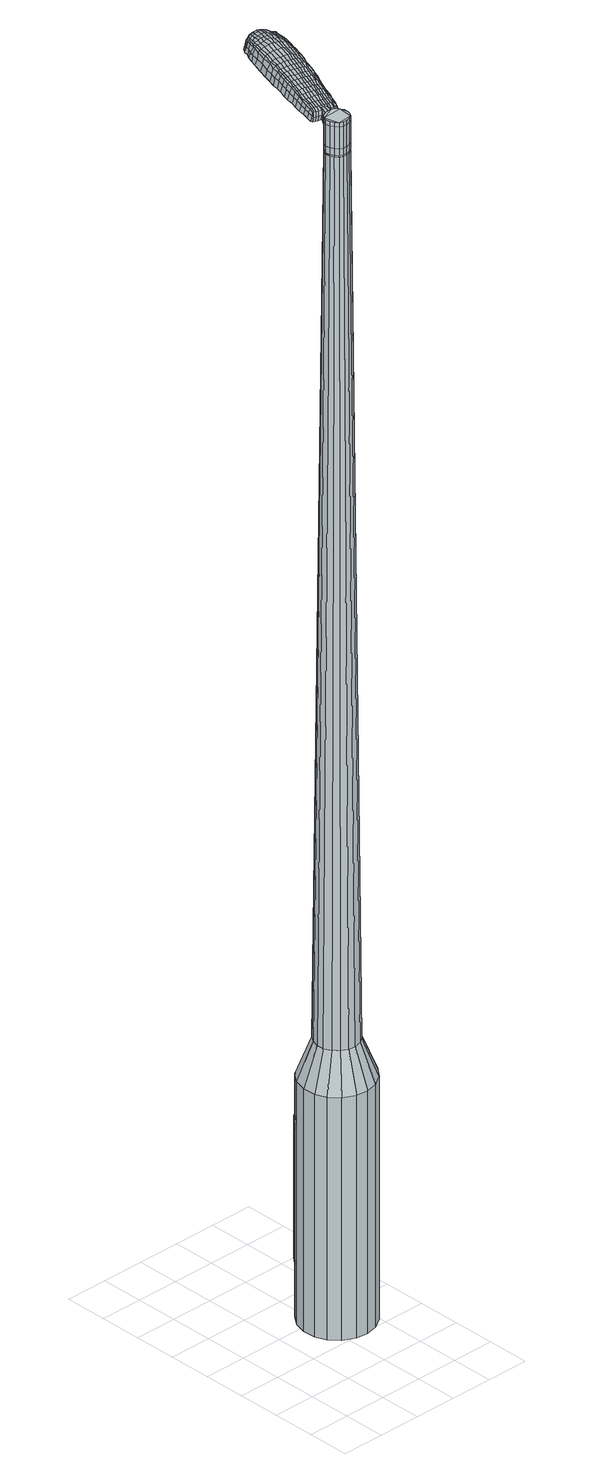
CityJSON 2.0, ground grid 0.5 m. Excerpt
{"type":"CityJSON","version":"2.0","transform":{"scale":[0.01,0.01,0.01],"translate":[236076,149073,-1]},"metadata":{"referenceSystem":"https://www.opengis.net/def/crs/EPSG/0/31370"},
"CityObjects":{
"object1":{"type":"GenericCityObject","attributes":{"cluster":43,"mean_distance_to_centroid":0.224,"new_centroid_x":236077.22,"new_centroid_y":149074.37,"mean_distance_to_camera":8.61,"H1":5.46,"H2":5.32,"Z_final":115.94,"cluster2":-1,"proj_x":236082.89,"proj_y":149076.07,"id_line":90866,"bearing_l":163.28,"distance":5.92,"orientation":"right","G_obj":73.28},"geometry":[{"type":"MultiSurface","lod":"2","boundaries":[[[0,1,2,3]],[[1,4,5,2]],[[4,6,7,5]],[[6,8,9,7]],[[8,10,11,9]],[[10,12,13,11]],[[12,14,15,13]],[[14,16,17,15]],[[16,18,19,17]],[[18,20,21,19]],[[20,22,23,21]],[[22,24,25,23]],[[24,26,27,25]],[[26,28,29,27]],[[28,30,31,29]],[[30,32,33,31]],[[32,34,35,33]],[[34,0,3,35]],[[36,37,38,39]],[[38,40,41,42]],[[41,43,42]],[[42,44,45,46]],[[45,47,46]],[[46,48,49,50]],[[49,51,50]],[[42,46,50,38]],[[50,52,39,38]],[[53,36,39]],[[2,5,7,35]],[[7,9,11,15]],[[11,13,15]],[[15,17,19,23]],[[19,21,23]],[[23,25,27,31]],[[27,29,31]],[[15,23,31,7]],[[31,33,35,7]],[[3,2,35]],[[1,0,54,55]],[[0,34,56,54]],[[34,32,57,56]],[[32,30,58,57]],[[30,28,59,58]],[[28,26,60,59]],[[26,24,61,60]],[[24,22,62,61]],[[22,20,63,62]],[[20,18,64,63]],[[18,16,65,64]],[[16,14,66,65]],[[14,12,67,66]],[[12,10,68,67]],[[10,8,69,68]],[[8,6,70,69]],[[6,4,71,70]],[[4,1,55,71]],[[55,54,72,73]],[[54,56,74,72]],[[56,57,75,74]],[[57,58,76,75]],[[58,59,77,76]],[[59,60,78,77]],[[60,61,79,78]],[[61,62,80,79]],[[62,63,81,80]],[[63,64,82,81]],[[64,65,83,82]],[[65,66,84,83]],[[66,67,85,84]],[[67,68,86,85]],[[68,69,87,86]],[[69,70,88,87]],[[70,71,89,88]],[[71,55,73,89]],[[90,91,92,93]],[[74,94,91,90]],[[95,96,94,74]],[[97,98,96,95]],[[77,99,98,97]],[[100,101,99,77]],[[79,102,101,100]],[[80,103,102,79]],[[104,105,103,80]],[[106,107,105,104]],[[108,109,107,106]],[[84,110,109,108]],[[111,112,110,84]],[[113,114,112,111]],[[87,115,114,113]],[[116,117,115,87]],[[89,118,117,116]],[[93,92,118,89]],[[119,120,121,122]],[[123,119,122,124]],[[125,123,124,126]],[[127,125,126,128]],[[129,127,128,130]],[[131,129,130,132]],[[133,131,132,134]],[[135,133,134,136]],[[137,135,136,138]],[[139,137,138,140]],[[141,139,140,142]],[[143,141,142,144]],[[145,143,144,146]],[[147,145,146,148]],[[149,147,148,150]],[[151,149,150,152]],[[73,72,90,93]],[[72,74,90]],[[75,95,74]],[[75,76,97,95]],[[76,77,97]],[[78,100,77]],[[78,79,100]],[[81,104,80]],[[81,82,106,104]],[[82,83,108,106]],[[83,84,108]],[[85,111,84]],[[85,86,113,111]],[[86,87,113]],[[88,116,87]],[[88,89,116]],[[73,93,89]],[[153,154,92,91]],[[154,118,92]],[[155,117,118]],[[155,115,117]],[[156,114,115]],[[156,157,112,114]],[[157,110,112]],[[158,109,110]],[[158,159,107,109]],[[159,160,105,107]],[[160,103,105]],[[161,101,102]],[[161,99,101]],[[162,98,99]],[[162,163,96,98]],[[163,94,96]],[[153,91,94]],[[39,52,151,164]],[[154,153,165,152]],[[53,39,164,120]],[[153,94,121,165]],[[36,53,120,119]],[[94,163,122,121]],[[37,36,119,123]],[[163,162,124,122]],[[38,37,123,125]],[[162,99,126,124]],[[40,38,125,127]],[[99,161,128,126]],[[41,40,127,129]],[[161,102,130,128]],[[43,41,129,131]],[[102,103,132,130]],[[42,43,131,133]],[[103,160,134,132]],[[44,42,133,135]],[[160,159,136,134]],[[45,44,135,137]],[[159,158,138,136]],[[47,45,137,139]],[[158,110,140,138]],[[46,47,139,141]],[[110,157,142,140]],[[48,46,141,143]],[[157,156,144,142]],[[49,48,143,145]],[[156,115,146,144]],[[51,49,145,147]],[[115,155,148,146]],[[50,51,147,149]],[[155,118,150,148]],[[52,50,149,151]],[[118,154,152,150]],[[151,152,166,167]],[[152,165,168,166]],[[165,121,169,168]],[[121,120,170,169]],[[120,164,171,170]],[[164,151,167,171]],[[172,173,174,175]],[[176,172,175,177]],[[172,176,178,179]],[[173,172,179,180]],[[181,182,183,184]],[[185,181,184,186]],[[181,185,187,188]],[[182,181,188,189]],[[190,191,192,193]],[[194,190,193,195]],[[190,194,196,197]],[[191,190,197,198]],[[199,200,201,202]],[[203,199,202,204]],[[199,203,205,206]],[[200,199,206,207]],[[208,209,210,211]],[[212,208,211,213]],[[208,212,214,215]],[[209,208,215,216]],[[217,218,219,220]],[[221,217,220,222]],[[217,221,223,224]],[[218,217,224,225]],[[226,227,228,229]],[[218,226,229,219]],[[226,218,225,230]],[[227,226,230,231]],[[232,233,234,235]],[[227,232,235,228]],[[232,227,231,236]],[[233,232,236,237]],[[238,176,177,239]],[[233,238,239,234]],[[238,233,237,240]],[[176,238,240,178]],[[241,242,243,244]],[[245,241,244,246]],[[241,245,247,248]],[[242,241,248,249]],[[250,251,252,253]],[[242,250,253,243]],[[250,242,249,254]],[[251,250,254,255]],[[256,257,258,259]],[[251,256,259,252]],[[256,251,255,260]],[[257,256,260,261]],[[262,263,264,265]],[[257,262,265,258]],[[262,257,261,266]],[[263,262,266,267]],[[268,173,180,269]],[[263,268,269,264]],[[268,263,267,270]],[[173,268,270,174]],[[271,272,273,274]],[[275,271,274,276]],[[271,275,277,278]],[[272,271,278,279]],[[280,281,282,283]],[[272,280,283,273]],[[280,272,279,284]],[[281,280,284,285]],[[286,287,288,289]],[[281,286,289,282]],[[286,281,285,290]],[[287,286,290,291]],[[292,185,186,293]],[[287,292,293,288]],[[292,287,291,294]],[[185,292,294,187]],[[295,296,297,298]],[[299,295,298,300]],[[295,299,301,302]],[[296,295,302,303]],[[304,305,306,307]],[[296,304,307,297]],[[304,296,303,308]],[[305,304,308,309]],[[310,311,312,313]],[[305,310,313,306]],[[310,305,309,314]],[[311,310,314,315]],[[316,317,318,319]],[[311,316,319,312]],[[316,311,315,320]],[[317,316,320,321]],[[322,182,189,323]],[[317,322,323,318]],[[322,317,321,324]],[[182,322,324,183]],[[325,211,210,326]],[[327,325,326,328]],[[325,327,329,330]],[[211,325,330,213]],[[331,327,328,332]],[[333,331,332,334]],[[331,333,335,336]],[[327,331,336,329]],[[337,333,334,338]],[[339,337,338,340]],[[337,339,341,342]],[[333,337,342,335]],[[343,339,340,344]],[[345,343,344,346]],[[343,345,347,348]],[[339,343,348,341]],[[349,345,346,350]],[[200,349,350,201]],[[349,200,207,351]],[[345,349,351,347]],[[352,353,198,197]],[[354,352,197,196]],[[352,354,355,356]],[[353,352,356,357]],[[358,359,357,356]],[[360,358,356,355]],[[358,360,361,362]],[[359,358,362,363]],[[364,365,363,362]],[[366,364,362,361]],[[364,366,367,368]],[[365,364,368,369]],[[370,371,369,368]],[[372,370,368,367]],[[370,372,205,203]],[[371,370,203,204]],[[373,374,375,376]],[[275,373,376,277]],[[373,275,276,377]],[[374,373,377,378]],[[379,194,195,380]],[[374,379,380,375]],[[379,374,378,381]],[[194,379,381,196]],[[382,383,384,385]],[[221,382,385,223]],[[382,221,222,386]],[[383,382,386,387]],[[388,389,390,391]],[[383,388,391,384]],[[388,383,387,392]],[[389,388,392,393]],[[394,191,198,395]],[[389,394,395,390]],[[394,389,393,396]],[[191,394,396,192]],[[397,398,399,400]],[[179,397,400,180]],[[397,179,178,401]],[[398,397,401,402]],[[403,404,405,406]],[[398,403,406,399]],[[403,398,402,407]],[[404,403,407,408]],[[409,202,201,410]],[[404,409,410,405]],[[409,404,408,411]],[[202,409,411,204]],[[412,413,414,415]],[[184,412,415,186]],[[412,184,183,416]],[[413,412,416,417]],[[418,206,205,419]],[[413,418,419,414]],[[418,413,417,420]],[[206,418,420,207]],[[421,422,423,424]],[[299,421,424,301]],[[421,299,300,425]],[[422,421,425,426]],[[427,212,213,428]],[[422,427,428,423]],[[427,422,426,429]],[[212,427,429,214]],[[430,431,432,433]],[[245,430,433,247]],[[430,245,246,434]],[[431,430,434,435]],[[436,437,438,439]],[[431,436,439,432]],[[436,431,435,440]],[[437,436,440,441]],[[442,209,216,443]],[[437,442,443,438]],[[442,437,441,444]],[[209,442,444,210]],[[445,446,435,434]],[[244,445,434,246]],[[445,244,243,447]],[[446,445,447,448]],[[449,450,441,440]],[[446,449,440,435]],[[449,446,448,451]],[[450,449,451,452]],[[453,326,210,444]],[[450,453,444,441]],[[453,450,452,454]],[[326,453,454,328]],[[455,456,457,458]],[[302,455,458,303]],[[455,302,301,424]],[[456,455,424,423]],[[459,330,329,460]],[[456,459,460,457]],[[459,456,423,428]],[[330,459,428,213]],[[461,462,448,447]],[[253,461,447,243]],[[461,253,252,463]],[[462,461,463,464]],[[465,466,452,451]],[[462,465,451,448]],[[465,462,464,467]],[[466,465,467,468]],[[469,332,328,454]],[[466,469,454,452]],[[469,466,468,470]],[[332,469,470,334]],[[471,472,473,474]],[[308,471,474,309]],[[471,308,303,458]],[[472,471,458,457]],[[475,336,335,476]],[[472,475,476,473]],[[475,472,457,460]],[[336,475,460,329]],[[477,478,464,463]],[[259,477,463,252]],[[477,259,258,479]],[[478,477,479,480]],[[481,482,468,467]],[[478,481,467,464]],[[481,478,480,483]],[[482,481,483,484]],[[485,338,334,470]],[[482,485,470,468]],[[485,482,484,486]],[[338,485,486,340]],[[487,488,489,490]],[[314,487,490,315]],[[487,314,309,474]],[[488,487,474,473]],[[491,342,341,492]],[[488,491,492,489]],[[491,488,473,476]],[[342,491,476,335]],[[493,494,480,479]],[[265,493,479,258]],[[493,265,264,495]],[[494,493,495,496]],[[497,498,484,483]],[[494,497,483,480]],[[497,494,496,499]],[[498,497,499,500]],[[501,344,340,486]],[[498,501,486,484]],[[501,498,500,502]],[[344,501,502,346]],[[503,504,505,506]],[[320,503,506,321]],[[503,320,315,490]],[[504,503,490,489]],[[507,348,347,508]],[[504,507,508,505]],[[507,504,489,492]],[[348,507,492,341]],[[509,510,496,495]],[[269,509,495,264]],[[509,269,180,400]],[[510,509,400,399]],[[511,512,500,499]],[[510,511,499,496]],[[511,510,399,406]],[[512,511,406,405]],[[513,350,346,502]],[[512,513,502,500]],[[513,512,405,410]],[[350,513,410,201]],[[514,515,417,416]],[[324,514,416,183]],[[514,324,321,506]],[[515,514,506,505]],[[516,351,207,420]],[[515,516,420,417]],[[516,515,505,508]],[[351,516,508,347]],[[517,518,378,377]],[[274,517,377,276]],[[517,274,273,519]],[[518,517,519,520]],[[521,354,196,381]],[[518,521,381,378]],[[521,518,520,522]],[[354,521,522,355]],[[523,524,525,526]],[[224,523,526,225]],[[523,224,223,385]],[[524,523,385,384]],[[527,528,529,530]],[[524,527,530,525]],[[527,524,384,391]],[[528,527,391,390]],[[531,353,357,532]],[[528,531,532,529]],[[531,528,390,395]],[[353,531,395,198]],[[533,534,520,519]],[[283,533,519,273]],[[533,283,282,535]],[[534,533,535,536]],[[537,360,355,522]],[[534,537,522,520]],[[537,534,536,538]],[[360,537,538,361]],[[539,540,541,542]],[[230,539,542,231]],[[539,230,225,526]],[[540,539,526,525]],[[543,544,545,546]],[[540,543,546,541]],[[543,540,525,530]],[[544,543,530,529]],[[547,359,363,548]],[[544,547,548,545]],[[547,544,529,532]],[[359,547,532,357]],[[549,550,536,535]],[[289,549,535,282]],[[549,289,288,551]],[[550,549,551,552]],[[553,366,361,538]],[[550,553,538,536]],[[553,550,552,554]],[[366,553,554,367]],[[555,556,557,558]],[[236,555,558,237]],[[555,236,231,542]],[[556,555,542,541]],[[559,560,561,562]],[[556,559,562,557]],[[559,556,541,546]],[[560,559,546,545]],[[563,365,369,564]],[[560,563,564,561]],[[563,560,545,548]],[[365,563,548,363]],[[565,566,552,551]],[[293,565,551,288]],[[565,293,186,415]],[[566,565,415,414]],[[567,372,367,554]],[[566,567,554,552]],[[567,566,414,419]],[[372,567,419,205]],[[568,569,402,401]],[[240,568,401,178]],[[568,240,237,558]],[[569,568,558,557]],[[570,571,408,407]],[[569,570,407,402]],[[570,569,557,562]],[[571,570,562,561]],[[572,371,204,411]],[[571,572,411,408]],[[572,571,561,564]],[[371,572,564,369]],[[573,574,575,576]],[[576,575,577,578]],[[579,577,575,580]],[[580,575,574,581]],[[582,583,584,585]],[[585,584,586,587]],[[588,586,584,589]],[[589,584,583,590]],[[591,592,593,594]],[[594,593,595,596]],[[597,595,593,598]],[[598,593,592,599]],[[600,601,602,603]],[[603,602,604,605]],[[606,604,602,607]],[[607,602,601,608]],[[609,610,611,612]],[[612,611,613,614]],[[615,613,611,616]],[[616,611,610,617]],[[618,619,620,621]],[[621,620,622,623]],[[624,622,620,625]],[[625,620,619,626]],[[627,628,629,630]],[[630,629,619,618]],[[626,619,629,631]],[[631,629,628,632]],[[633,634,635,636]],[[636,635,628,627]],[[632,628,635,637]],[[637,635,634,638]],[[578,577,639,640]],[[640,639,634,633]],[[638,634,639,641]],[[641,639,577,579]],[[642,643,644,645]],[[645,644,646,647]],[[648,646,644,649]],[[649,644,643,650]],[[651,652,653,654]],[[654,653,643,642]],[[650,643,653,655]],[[655,653,652,656]],[[657,658,659,660]],[[660,659,652,651]],[[656,652,659,661]],[[661,659,658,662]],[[663,664,665,666]],[[666,665,658,657]],[[662,658,665,667]],[[667,665,664,668]],[[581,574,669,670]],[[670,669,664,663]],[[668,664,669,671]],[[671,669,574,573]],[[672,673,674,675]],[[675,674,676,677]],[[678,676,674,679]],[[679,674,673,680]],[[681,682,683,684]],[[684,683,673,672]],[[680,673,683,685]],[[685,683,682,686]],[[687,688,689,690]],[[690,689,682,681]],[[686,682,689,691]],[[691,689,688,692]],[[587,586,693,694]],[[694,693,688,687]],[[692,688,693,695]],[[695,693,586,588]],[[696,697,698,699]],[[699,698,700,701]],[[702,700,698,703]],[[703,698,697,704]],[[705,706,707,708]],[[708,707,697,696]],[[704,697,707,709]],[[709,707,706,710]],[[711,712,713,714]],[[714,713,706,705]],[[710,706,713,715]],[[715,713,712,716]],[[717,718,719,720]],[[720,719,712,711]],[[716,712,719,721]],[[721,719,718,722]],[[590,583,723,724]],[[724,723,718,717]],[[722,718,723,725]],[[725,723,583,582]],[[609,612,726,727]],[[727,726,728,729]],[[730,728,726,731]],[[731,726,612,614]],[[729,728,732,733]],[[733,732,734,735]],[[736,734,732,737]],[[737,732,728,730]],[[735,734,738,739]],[[739,738,740,741]],[[742,740,738,743]],[[743,738,734,736]],[[741,740,744,745]],[[745,744,746,747]],[[748,746,744,749]],[[749,744,740,742]],[[747,746,750,751]],[[751,750,601,600]],[[608,601,750,752]],[[752,750,746,748]],[[599,753,754,598]],[[598,754,755,597]],[[756,755,754,757]],[[757,754,753,758]],[[758,759,760,757]],[[757,760,761,756]],[[762,761,760,763]],[[763,760,759,764]],[[764,765,766,763]],[[763,766,767,762]],[[768,767,766,769]],[[769,766,765,770]],[[770,771,772,769]],[[769,772,773,768]],[[606,773,772,604]],[[604,772,771,605]],[[774,775,776,777]],[[777,776,676,678]],[[677,676,776,778]],[[778,776,775,779]],[[596,595,780,781]],[[781,780,775,774]],[[779,775,780,782]],[[782,780,595,597]],[[783,784,785,786]],[[786,785,622,624]],[[623,622,785,787]],[[787,785,784,788]],[[789,790,791,792]],[[792,791,784,783]],[[788,784,791,793]],[[793,791,790,794]],[[599,592,795,796]],[[796,795,790,789]],[[794,790,795,797]],[[797,795,592,591]],[[798,799,800,801]],[[801,800,580,581]],[[579,580,800,802]],[[802,800,799,803]],[[804,805,806,807]],[[807,806,799,798]],[[803,799,806,808]],[[808,806,805,809]],[[600,603,810,811]],[[811,810,805,804]],[[809,805,810,812]],[[812,810,603,605]],[[813,814,815,816]],[[816,815,585,587]],[[582,585,815,817]],[[817,815,814,818]],[[606,607,819,820]],[[820,819,814,813]],[[818,814,819,821]],[[821,819,607,608]],[[822,823,700,824]],[[824,700,702]],[[701,700,823,825]],[[614,613,826,827]],[[827,826,823,822]],[[825,823,826,828]],[[828,826,613,615]],[[829,830,831,648]],[[831,646,648]],[[647,646,831,832]],[[832,831,830,833]],[[834,835,836,837]],[[837,836,830,829]],[[833,830,836,838]],[[838,836,835,839]],[[617,610,840,841]],[[841,840,835,834]],[[839,835,840,842]],[[842,840,610,609]],[[833,843,844,832]],[[832,844,645,647]],[[642,645,844,845]],[[845,844,843,846]],[[839,847,848,838]],[[838,848,843,833]],[[846,843,848,849]],[[849,848,847,850]],[[609,727,851,842]],[[842,851,847,839]],[[850,847,851,852]],[[852,851,727,729]],[[853,854,855,856]],[[856,855,703,704]],[[702,703,855,824]],[[824,855,854,822]],[[730,731,857,858]],[[858,857,854,853]],[[822,854,857,827]],[[827,857,731,614]],[[846,859,860,845]],[[845,860,654,642]],[[651,654,860,861]],[[861,860,859,862]],[[850,863,864,849]],[[849,864,859,846]],[[862,859,864,865]],[[865,864,863,866]],[[729,733,867,852]],[[852,867,863,850]],[[866,863,867,868]],[[868,867,733,735]],[[869,870,871,872]],[[872,871,709,710]],[[704,709,871,856]],[[856,871,870,853]],[[736,737,873,874]],[[874,873,870,869]],[[853,870,873,858]],[[858,873,737,730]],[[862,875,876,861]],[[861,876,660,651]],[[657,660,876,877]],[[877,876,875,878]],[[866,879,880,865]],[[865,880,875,862]],[[878,875,880,881]],[[881,880,879,882]],[[735,739,883,868]],[[868,883,879,866]],[[882,879,883,884]],[[884,883,739,741]],[[885,886,887,888]],[[888,887,715,716]],[[710,715,887,872]],[[872,887,886,869]],[[742,743,889,890]],[[890,889,886,885]],[[869,886,889,874]],[[874,889,743,736]],[[878,891,892,877]],[[877,892,666,657]],[[663,666,892,893]],[[893,892,891,894]],[[882,895,896,881]],[[881,896,891,878]],[[894,891,896,897]],[[897,896,895,898]],[[741,745,899,884]],[[884,899,895,882]],[[898,895,899,900]],[[900,899,745,747]],[[901,902,903,904]],[[904,903,721,722]],[[716,721,903,888]],[[888,903,902,885]],[[748,749,905,906]],[[906,905,902,901]],[[885,902,905,890]],[[890,905,749,742]],[[894,907,908,893]],[[893,908,670,663]],[[581,670,908,801]],[[801,908,907,798]],[[898,909,910,897]],[[897,910,907,894]],[[798,907,910,807]],[[807,910,909,804]],[[747,751,911,900]],[[900,911,909,898]],[[804,909,911,811]],[[811,911,751,600]],[[818,912,913,817]],[[817,913,725,582]],[[722,725,913,904]],[[904,913,912,901]],[[608,752,914,821]],[[821,914,912,818]],[[901,912,914,906]],[[906,914,752,748]],[[779,915,916,778]],[[778,916,675,677]],[[672,675,916,917]],[[917,916,915,918]],[[597,755,919,782]],[[782,919,915,779]],[[918,915,919,920]],[[920,919,755,756]],[[921,922,923,924]],[[924,923,625,626]],[[624,625,923,786]],[[786,923,922,783]],[[925,926,927,928]],[[928,927,922,921]],[[783,922,927,792]],[[792,927,926,789]],[[758,753,929,930]],[[930,929,926,925]],[[789,926,929,796]],[[796,929,753,599]],[[918,931,932,917]],[[917,932,684,672]],[[681,684,932,933]],[[933,932,931,934]],[[756,761,935,920]],[[920,935,931,918]],[[934,931,935,936]],[[936,935,761,762]],[[937,938,939,940]],[[940,939,631,632]],[[626,631,939,924]],[[924,939,938,921]],[[941,942,943,944]],[[944,943,938,937]],[[921,938,943,928]],[[928,943,942,925]],[[764,759,945,946]],[[946,945,942,941]],[[925,942,945,930]],[[930,945,759,758]],[[934,947,948,933]],[[933,948,690,681]],[[687,690,948,949]],[[949,948,947,950]],[[762,767,951,936]],[[936,951,947,934]],[[950,947,951,952]],[[952,951,767,768]],[[953,954,955,956]],[[956,955,637,638]],[[632,637,955,940]],[[940,955,954,937]],[[957,958,959,960]],[[960,959,954,953]],[[937,954,959,944]],[[944,959,958,941]],[[770,765,961,962]],[[962,961,958,957]],[[941,958,961,946]],[[946,961,765,764]],[[950,963,964,949]],[[949,964,694,687]],[[587,694,964,816]],[[816,964,963,813]],[[768,773,965,952]],[[952,965,963,950]],[[813,963,965,820]],[[820,965,773,606]],[[803,966,967,802]],[[802,967,641,579]],[[638,641,967,956]],[[956,967,966,953]],[[809,968,969,808]],[[808,969,966,803]],[[953,966,969,960]],[[960,969,968,957]],[[605,771,970,812]],[[812,970,968,809]],[[957,968,970,962]],[[962,970,771,770]],[[573,576,175,174]],[[576,578,177,175]],[[588,589,188,187]],[[589,590,189,188]],[[591,594,193,192]],[[594,596,195,193]],[[615,616,215,214]],[[616,617,216,215]],[[618,621,220,219]],[[621,623,222,220]],[[627,630,229,228]],[[630,618,219,229]],[[633,636,235,234]],[[636,627,228,235]],[[578,640,239,177]],[[640,633,234,239]],[[648,649,248,247]],[[649,650,249,248]],[[650,655,254,249]],[[655,656,255,254]],[[656,661,260,255]],[[661,662,261,260]],[[662,667,266,261]],[[667,668,267,266]],[[668,671,270,267]],[[671,573,174,270]],[[678,679,278,277]],[[679,680,279,278]],[[680,685,284,279]],[[685,686,285,284]],[[686,691,290,285]],[[691,692,291,290]],[[692,695,294,291]],[[695,588,187,294]],[[696,699,298,297]],[[699,701,300,298]],[[705,708,307,306]],[[708,696,297,307]],[[711,714,313,312]],[[714,705,306,313]],[[717,720,319,318]],[[720,711,312,319]],[[590,724,323,189]],[[724,717,318,323]],[[774,777,376,375]],[[777,678,277,376]],[[596,781,380,195]],[[781,774,375,380]],[[623,787,386,222]],[[787,788,387,386]],[[788,793,392,387]],[[793,794,393,392]],[[794,797,396,393]],[[797,591,192,396]],[[701,425,300]],[[701,825,426,425]],[[825,828,429,426]],[[828,615,214,429]],[[829,648,433,432]],[[648,247,433]],[[834,837,439,438]],[[837,829,432,439]],[[617,841,443,216]],[[841,834,438,443]],[[971,972,973,974]],[[975,976,974,973]],[[977,978,979,980]],[[981,982,983,984]],[[972,985,986,973]],[[987,975,973,986]],[[988,977,980,989]],[[990,991,982,981]],[[985,992,993,986]],[[993,994,987,986]],[[995,988,989,996]],[[997,991,990,998]],[[992,999,1000,993]],[[1000,1001,994,993]],[[1002,995,996,1003]],[[1004,997,998,1005]],[[1006,1007,1008,1009]],[[1010,1011,1007,1006]],[[1010,1012,1013,1011]],[[1012,1014,1015,1013]],[[1016,1017,1018,1019]],[[1020,1021,1017,1016]],[[1022,1023,1021,1020]],[[1024,1025,1023,1022]],[[1019,1008,1007,1016]],[[1016,1007,1011,1020]],[[1011,1013,1022,1020]],[[1013,1015,1024,1022]],[[980,979,976,975]],[[989,980,975,987]],[[994,996,989,987]],[[1001,1003,996,994]],[[981,984,978,977]],[[990,981,977,988]],[[998,990,988,995]],[[1005,998,995,1002]],[[982,1006,1009,983]],[[991,1010,1006,982]],[[1012,1010,991,997]],[[1014,1012,997,1004]],[[1026,1027,1028,1029]],[[1028,1030,1031,1032]],[[1028,1032,1033,1034]],[[1028,1034,1029]],[[1035,1026,1029,1036]],[[1037,1036,1029,1038]],[[1039,1038,1029]],[[1040,1028,1027,1041]],[[1042,1040,1041,1043]],[[1044,1042,1043,1045]],[[1046,1044,1045,1047]],[[1048,1046,1047,1049]],[[1049,1050,1051,1052]],[[1049,1052,1053,1054]],[[1049,1054,1055,1056]],[[1055,1057,1058,1059]],[[1055,1059,1060,1061]],[[1055,1061,1056]],[[1049,1056,1048]],[[1062,1063,1027,1026]],[[1064,1065,1030,1028]],[[1066,1067,1039,1029]],[[1063,1068,1041,1027]],[[1069,1064,1028,1040]],[[1068,1070,1043,1041]],[[1071,1069,1040,1042]],[[1070,1072,1045,1043]],[[1073,1071,1042,1044]],[[1072,1074,1047,1045]],[[1075,1073,1044,1046]],[[1074,1076,1049,1047]],[[1077,1075,1046,1048]],[[1076,1078,1050,1049]],[[1079,1080,1057,1055]],[[1081,1077,1048,1056]],[[1051,1050,1078,1082]],[[1052,1051,1082,1083]],[[1053,1052,1083,1084]],[[1054,1053,1084,1085]],[[1055,1054,1085,1079]],[[1086,1062,1026,1035]],[[1087,1086,1035,1036]],[[1088,1087,1036,1037]],[[1089,1088,1037,1038]],[[1067,1089,1038,1039]],[[1031,1030,1065,1090]],[[1058,1057,1080,1091]],[[1032,1031,1090,1092]],[[1033,1032,1092,1093]],[[1034,1033,1093,1094]],[[1029,1034,1094,1066]],[[1059,1058,1091,1095]],[[1060,1059,1095,1096]],[[1061,1060,1096,1097]],[[1056,1061,1097,1081]]]}]}
},
"vertices":[
[133,180,384],[146,173,384],[146,173,96],[133,180,96],[156,162,384],[156,162,96],[162,149,384],[162,149,96],[163,134,384],[163,134,96],[159,120,384],[159,120,96],[150,108,384],[150,108,96],[137,100,384],[137,100,96],[123,97,384],[123,97,96],[109,98,384],[109,98,96],[95,105,384],[95,105,96],[85,116,384],[85,116,96],[80,129,384],[80,129,96],[79,144,384],[79,144,96],[83,158,384],[83,158,96],[92,170,384],[92,170,96],[104,178,384],[104,178,96],[118,181,384],[118,181,96],[115,151,1524],[112,149,1524],[109,145,1524],[125,152,1524],[107,141,1524],[108,136,1524],[113,128,1524],[110,132,1524],[117,126,1524],[122,126,1524],[130,129,1524],[126,127,1524],[133,133,1524],[134,137,1524],[132,146,1524],[134,142,1524],[129,150,1524],[120,152,1524],[128,163,429],[136,159,429],[119,164,429],[111,162,429],[103,157,429],[98,150,429],[96,142,429],[96,133,429],[100,125,429],[106,119,429],[114,115,429],[122,114,429],[131,116,429],[138,121,429],[143,128,429],[146,136,429],[145,145,429],[142,153,429],[125,152,1483],[129,150,1483],[120,152,1483],[115,151,1483],[112,149,1483],[109,145,1483],[107,141,1483],[108,136,1483],[110,132,1483],[113,128,1483],[117,126,1483],[122,126,1483],[126,127,1483],[130,129,1483],[133,133,1483],[134,137,1483],[134,142,1483],[132,146,1483],[124,151,1483],[124,151,1485],[128,149,1485],[128,149,1483],[120,152,1485],[116,151,1483],[116,151,1485],[112,148,1483],[112,148,1485],[109,145,1485],[108,141,1483],[108,141,1485],[108,136,1485],[110,132,1485],[113,129,1483],[113,129,1485],[117,127,1483],[117,127,1485],[121,126,1483],[121,126,1485],[126,127,1485],[130,130,1483],[130,130,1485],[132,133,1483],[132,133,1485],[134,137,1485],[133,142,1483],[133,142,1485],[132,146,1485],[115,151,1519],[120,152,1519],[120,152,1493],[115,151,1493],[112,149,1519],[112,149,1493],[109,145,1519],[109,145,1493],[107,141,1519],[107,141,1493],[108,136,1519],[108,136,1493],[110,132,1519],[110,132,1493],[113,128,1519],[113,128,1493],[117,126,1519],[117,126,1493],[122,126,1519],[122,126,1493],[126,127,1519],[126,127,1493],[130,129,1519],[130,129,1493],[133,133,1519],[133,133,1493],[134,137,1519],[134,137,1493],[134,142,1519],[134,142,1493],[132,146,1519],[132,146,1493],[129,150,1519],[129,150,1493],[125,152,1485],[129,150,1485],[134,142,1485],[133,133,1485],[130,129,1485],[122,126,1485],[117,126,1485],[113,128,1485],[107,141,1485],[112,149,1485],[115,151,1485],[125,152,1519],[125,152,1493],[133,169,1513],[133,169,1518],[130,170,1513],[127,171,1513],[127,171,1518],[130,170,1518],[170,235,1519],[168,228,1518],[170,229,1509],[172,236,1510],[173,243,1519],[175,244,1510],[171,243,1526],[168,235,1525],[166,228,1525],[133,246,1519],[131,240,1518],[133,238,1525],[134,245,1525],[135,255,1519],[137,253,1526],[134,256,1510],[132,248,1510],[130,241,1509],[171,312,1519],[175,311,1519],[175,311,1513],[171,313,1513],[167,312,1519],[167,313,1513],[167,310,1524],[171,310,1524],[174,309,1524],[150,241,1530],[148,234,1529],[151,233,1529],[153,240,1530],[152,249,1531],[156,248,1531],[149,250,1530],[146,242,1530],[144,235,1529],[127,163,1512],[129,163,1512],[130,164,1517],[127,164,1517],[124,164,1512],[125,165,1517],[124,165,1506],[127,164,1506],[130,163,1506],[186,292,1519],[185,289,1519],[187,289,1512],[187,293,1512],[186,295,1518],[187,295,1512],[185,294,1522],[185,292,1523],[184,289,1524],[184,284,1519],[183,279,1519],[185,279,1512],[186,285,1512],[183,284,1524],[182,279,1525],[182,273,1519],[180,265,1519],[181,266,1511],[183,274,1511],[180,273,1526],[178,265,1526],[176,254,1519],[178,255,1510],[175,254,1526],[145,166,1513],[147,173,1513],[146,172,1518],[144,165,1517],[143,160,1512],[142,162,1516],[144,161,1506],[146,166,1507],[149,173,1507],[150,180,1514],[153,187,1515],[151,187,1520],[149,179,1519],[152,180,1507],[154,188,1507],[155,194,1515],[158,201,1516],[156,200,1522],[154,194,1521],[157,195,1508],[159,202,1508],[160,208,1517],[163,215,1517],[161,214,1524],[159,207,1523],[162,209,1508],[165,216,1509],[165,222,1518],[164,221,1524],[167,222,1509],[152,303,1519],[150,300,1519],[152,300,1524],[153,303,1523],[153,305,1518],[154,305,1522],[152,307,1512],[151,305,1512],[149,302,1512],[149,296,1519],[146,290,1519],[148,289,1525],[150,295,1524],[148,297,1512],[145,292,1512],[144,285,1519],[142,277,1519],[143,276,1526],[146,284,1526],[143,286,1511],[141,279,1511],[139,266,1519],[140,265,1526],[138,268,1510],[116,175,1513],[118,182,1513],[117,183,1507],[115,176,1507],[115,169,1512],[114,170,1506],[116,170,1516],[117,174,1517],[118,181,1518],[119,189,1514],[121,197,1515],[120,198,1507],[118,191,1507],[120,188,1519],[122,195,1520],[123,204,1515],[124,211,1516],[123,213,1508],[122,205,1508],[124,203,1521],[126,210,1522],[126,218,1517],[128,225,1517],[127,227,1509],[125,220,1508],[127,217,1523],[129,224,1524],[130,233,1518],[129,234,1509],[131,231,1524],[129,170,1519],[131,169,1519],[131,177,1520],[133,176,1520],[128,178,1520],[126,170,1519],[133,184,1522],[136,183,1522],[135,191,1523],[138,190,1523],[132,192,1523],[130,185,1521],[137,198,1524],[140,197,1524],[139,205,1525],[142,204,1525],[136,206,1525],[134,199,1524],[142,212,1526],[144,212,1526],[144,219,1527],[147,219,1527],[140,220,1527],[138,213,1526],[146,227,1528],[149,226,1528],[142,228,1528],[170,307,1527],[173,306,1527],[166,307,1526],[164,303,1527],[168,303,1528],[172,302,1528],[167,297,1529],[170,296,1529],[163,297,1528],[160,290,1530],[164,290,1530],[168,289,1530],[162,283,1531],[166,282,1531],[158,284,1530],[156,275,1531],[160,274,1531],[163,273,1531],[156,262,1531],[160,261,1531],[152,263,1531],[155,307,1518],[157,309,1519],[157,310,1513],[154,308,1513],[155,306,1523],[157,307,1523],[162,311,1519],[162,312,1513],[162,309,1524],[186,297,1518],[185,300,1518],[184,298,1523],[184,296,1523],[187,298,1513],[186,300,1513],[183,303,1519],[181,306,1519],[180,305,1524],[182,302,1523],[184,304,1513],[181,307,1513],[178,309,1519],[177,307,1524],[178,309,1513],[167,235,1528],[165,236,1528],[163,229,1528],[164,228,1527],[170,243,1528],[168,244,1529],[162,237,1529],[159,238,1530],[157,231,1529],[160,230,1528],[165,245,1529],[162,246,1530],[156,239,1530],[154,232,1529],[159,247,1531],[136,244,1528],[138,244,1529],[140,252,1529],[138,253,1528],[134,237,1527],[136,237,1528],[142,243,1529],[144,252,1530],[140,236,1528],[115,167,1512],[117,166,1512],[118,167,1517],[116,168,1517],[115,168,1506],[117,167,1506],[120,165,1512],[121,166,1517],[120,166,1506],[141,159,1512],[139,160,1512],[140,160,1506],[142,160,1506],[141,160,1517],[139,161,1517],[137,160,1512],[135,161,1512],[135,162,1506],[138,161,1506],[137,161,1517],[135,162,1517],[132,162,1512],[132,163,1506],[132,163,1517],[142,166,1519],[141,166,1519],[145,173,1520],[143,173,1520],[139,167,1519],[136,167,1519],[141,174,1520],[138,174,1520],[134,168,1519],[136,175,1520],[118,173,1519],[120,172,1519],[122,180,1520],[120,180,1520],[123,171,1519],[125,179,1520],[147,180,1521],[146,180,1521],[150,187,1522],[148,187,1522],[143,181,1521],[141,182,1521],[146,188,1522],[143,189,1523],[138,182,1522],[140,189,1523],[121,188,1521],[123,187,1521],[125,194,1522],[123,195,1522],[127,186,1521],[129,193,1522],[152,194,1523],[151,194,1523],[155,201,1524],[153,201,1524],[148,195,1523],[145,196,1524],[151,202,1525],[148,203,1525],[143,197,1524],[145,204,1525],[125,202,1523],[127,201,1523],[129,208,1524],[127,209,1524],[131,200,1524],[132,207,1525],[157,208,1525],[155,208,1525],[160,214,1526],[158,215,1526],[153,209,1526],[150,210,1526],[155,216,1527],[152,217,1527],[147,211,1526],[149,218,1527],[129,216,1525],[131,216,1525],[133,223,1526],[130,223,1526],[134,215,1526],[136,222,1527],[162,221,1527],[160,222,1527],[158,223,1527],[155,224,1528],[152,225,1528],[132,230,1527],[134,230,1527],[138,229,1528],[154,303,1525],[157,305,1525],[153,300,1526],[155,301,1526],[161,306,1526],[160,303,1527],[184,294,1525],[183,296,1525],[182,292,1526],[183,290,1525],[181,299,1525],[179,302,1526],[178,298,1527],[180,295,1526],[177,304,1526],[175,300,1527],[151,295,1526],[154,296,1527],[149,290,1527],[151,290,1528],[158,297,1528],[156,290,1529],[182,285,1526],[181,287,1527],[179,281,1528],[181,279,1527],[179,290,1527],[177,292,1528],[175,285,1529],[177,283,1528],[174,294,1528],[172,287,1530],[147,284,1528],[149,284,1529],[145,276,1528],[147,276,1529],[154,284,1529],[151,275,1530],[179,273,1528],[178,275,1528],[175,267,1529],[177,266,1528],[175,277,1529],[173,279,1530],[170,270,1530],[173,268,1530],[169,280,1530],[167,272,1531],[141,264,1529],[144,264,1529],[148,264,1530],[173,254,1528],[172,255,1529],[169,257,1530],[166,258,1530],[163,260,1531],[168,230,1509],[166,229,1518],[168,236,1518],[170,237,1509],[171,244,1519],[173,245,1510],[169,243,1525],[166,235,1525],[164,229,1525],[135,238,1525],[133,239,1518],[135,246,1518],[136,245,1525],[137,254,1519],[139,253,1525],[136,256,1510],[134,248,1509],[132,241,1509],[174,309,1513],[174,308,1519],[171,309,1519],[171,310,1513],[167,310,1519],[167,310,1513],[167,308,1524],[170,308,1524],[173,307,1524],[151,233,1528],[148,234,1528],[150,241,1529],[153,240,1529],[153,250,1529],[156,249,1529],[149,251,1529],[147,242,1529],[145,235,1528],[130,166,1516],[130,165,1512],[128,165,1512],[128,166,1516],[125,166,1512],[125,167,1516],[125,167,1506],[128,166,1506],[130,165,1506],[185,290,1512],[183,289,1519],[184,292,1518],[185,293,1512],[184,294,1518],[185,295,1512],[183,294,1522],[183,292,1523],[182,289,1523],[183,280,1512],[181,279,1519],[182,285,1519],[184,285,1512],[181,284,1524],[180,279,1525],[180,267,1511],[178,266,1519],[180,273,1519],[182,274,1511],[178,273,1525],[176,266,1526],[174,255,1519],[176,256,1510],[173,255,1526],[144,173,1518],[146,174,1513],[143,167,1513],[142,166,1517],[141,162,1512],[141,163,1515],[142,162,1506],[144,167,1506],[147,174,1507],[149,187,1520],[151,188,1514],[148,181,1514],[147,180,1519],[150,181,1507],[152,188,1507],[154,201,1522],[156,202,1516],[153,195,1515],[152,194,1521],[155,195,1508],[158,202,1508],[159,215,1523],[161,215,1517],[158,209,1516],[157,208,1522],[160,209,1508],[163,216,1508],[163,222,1517],[162,222,1524],[165,223,1509],[153,299,1523],[152,299,1519],[153,302,1518],[155,302,1523],[155,304,1518],[155,303,1522],[154,305,1512],[153,304,1512],[151,301,1512],[149,289,1525],[148,290,1519],[150,295,1519],[151,294,1524],[149,296,1512],[147,291,1512],[145,275,1526],[144,277,1519],[146,284,1519],[147,283,1525],[145,286,1511],[143,278,1511],[141,266,1519],[142,264,1526],[140,267,1510],[119,183,1507],[120,182,1513],[118,174,1513],[117,175,1506],[117,169,1512],[116,170,1506],[118,170,1515],[119,174,1517],[120,181,1518],[122,198,1507],[123,196,1514],[121,189,1514],[120,190,1507],[122,188,1519],[124,195,1520],[125,212,1508],[126,211,1516],[125,203,1515],[124,205,1508],[126,202,1521],[128,210,1522],[129,227,1508],[130,225,1517],[128,218,1516],[127,219,1508],[129,217,1522],[131,224,1523],[132,232,1517],[131,234,1509],[133,231,1524],[129,171,1518],[132,170,1518],[131,177,1519],[134,177,1519],[128,178,1519],[126,171,1518],[133,184,1520],[136,184,1520],[135,192,1521],[138,191,1521],[132,192,1521],[130,185,1520],[138,199,1523],[140,198,1523],[140,206,1524],[142,205,1524],[137,207,1524],[135,200,1523],[142,213,1525],[144,212,1525],[144,220,1526],[147,219,1526],[141,221,1526],[139,214,1525],[146,227,1527],[149,226,1527],[143,228,1527],[173,305,1526],[170,306,1526],[166,306,1525],[165,302,1526],[168,302,1526],[172,301,1526],[170,295,1528],[167,296,1528],[163,297,1527],[161,290,1528],[164,289,1529],[168,288,1529],[166,281,1530],[162,282,1530],[159,283,1529],[156,275,1530],[160,274,1530],[163,273,1530],[159,261,1530],[156,262,1530],[153,263,1530],[157,308,1513],[158,307,1518],[156,305,1518],[155,306,1512],[156,304,1523],[158,305,1523],[162,308,1519],[162,309,1513],[162,307,1523],[182,298,1523],[183,299,1518],[184,296,1518],[183,295,1523],[185,297,1512],[184,299,1512],[179,303,1523],[179,304,1519],[181,302,1519],[181,300,1523],[182,302,1513],[180,305,1513],[177,307,1519],[176,305,1524],[177,308,1513],[162,229,1527],[164,236,1527],[165,235,1527],[163,229,1526],[168,244,1527],[167,244,1528],[157,231,1528],[159,238,1528],[162,237,1528],[160,230,1527],[165,245,1528],[162,247,1529],[156,239,1529],[154,232,1528],[159,248,1529],[141,252,1528],[139,244,1527],[137,244,1527],[139,253,1527],[135,237,1526],[137,237,1527],[143,243,1528],[145,252,1528],[141,236,1527],[119,169,1516],[118,168,1512],[118,169,1516],[117,169,1506],[121,167,1512],[122,168,1516],[121,168,1506],[141,162,1506],[140,162,1512],[141,161,1512],[140,162,1516],[140,163,1516],[136,164,1506],[135,163,1512],[138,162,1512],[139,163,1506],[138,163,1516],[135,164,1516],[133,164,1512],[133,165,1506],[133,165,1516],[141,167,1518],[142,167,1518],[144,173,1519],[143,174,1519],[136,168,1518],[139,168,1518],[141,174,1519],[139,175,1519],[134,169,1518],[136,176,1519],[122,180,1519],[120,173,1518],[119,174,1518],[121,180,1519],[123,172,1518],[125,179,1519],[146,181,1520],[146,180,1520],[149,187,1521],[148,188,1521],[141,182,1520],[143,181,1520],[146,188,1521],[143,189,1521],[138,183,1520],[141,190,1521],[126,195,1521],[124,187,1520],[123,188,1520],[125,195,1521],[127,186,1520],[129,194,1521],[150,195,1522],[151,194,1522],[154,201,1523],[153,202,1523],[145,196,1522],[148,195,1522],[150,203,1523],[148,203,1524],[143,197,1523],[145,204,1524],[129,209,1523],[128,202,1522],[126,202,1522],[128,209,1523],[131,201,1522],[133,208,1523],[155,209,1524],[156,208,1524],[158,215,1525],[158,216,1525],[150,210,1525],[153,209,1524],[155,216,1525],[152,217,1526],[147,211,1525],[149,218,1526],[133,223,1525],[131,216,1524],[130,216,1524],[132,223,1525],[135,215,1524],[137,222,1525],[160,222,1526],[161,222,1526],[155,224,1527],[157,223,1526],[152,225,1527],[135,230,1526],[134,230,1526],[139,229,1526],[157,303,1524],[155,302,1524],[154,299,1525],[156,300,1525],[162,305,1525],[160,302,1525],[181,292,1525],[181,295,1524],[182,293,1524],[181,290,1525],[177,297,1526],[178,301,1525],[180,298,1524],[179,295,1525],[176,303,1525],[175,300,1526],[154,295,1526],[152,294,1526],[150,289,1526],[152,289,1527],[158,296,1526],[156,290,1527],[178,281,1527],[180,287,1526],[180,285,1526],[179,280,1526],[174,285,1528],[176,292,1527],[178,289,1526],[176,283,1527],[173,294,1527],[171,287,1528],[150,283,1527],[148,283,1527],[146,275,1527],[148,275,1528],[154,283,1528],[152,275,1529],[174,267,1528],[177,275,1527],[178,274,1527],[175,266,1527],[169,270,1529],[172,278,1529],[175,277,1528],[172,269,1528],[169,280,1529],[166,272,1530],[144,264,1528],[143,264,1528],[148,263,1529],[171,256,1528],[172,255,1528],[166,258,1529],[168,257,1529],[163,260,1530],[142,162,1508],[136,164,1508],[146,195,1509],[154,192,1509],[153,215,1510],[161,213,1510],[165,253,1512],[174,250,1512],[169,233,1511],[160,236,1511],[170,270,1513],[174,283,1514],[182,281,1514],[179,267,1513],[129,166,1508],[139,197,1509],[145,218,1510],[156,256,1512],[151,238,1511],[161,273,1513],[165,286,1514],[123,168,1508],[131,199,1509],[136,220,1510],[147,258,1512],[142,241,1511],[157,288,1514],[152,275,1513],[116,170,1508],[123,202,1509],[128,223,1510],[138,261,1512],[133,244,1511],[148,291,1514],[143,278,1513],[177,296,1514],[177,301,1514],[184,299,1514],[185,294,1514],[169,299,1514],[170,303,1514],[161,301,1514],[164,305,1514],[153,303,1514],[157,307,1514],[176,306,1515],[174,310,1515],[175,310,1515],[180,305,1515],[172,308,1515],[173,311,1515],[168,309,1515],[172,311,1515],[163,310,1515],[171,311,1515],[89,168,334],[92,172,334],[92,172,165],[83,160,171],[89,168,165],[87,165,165],[85,163,166],[84,161,167],[83,160,169],[87,165,334],[85,163,333],[84,161,332],[83,160,331],[83,160,328],[104,179,165],[104,179,334],[119,183,165],[119,183,334],[133,181,165],[133,181,334],[147,174,165],[147,174,334],[157,163,165],[157,163,334],[159,159,334],[161,156,334],[162,153,333],[163,152,332],[163,150,331],[163,150,328],[159,159,165],[163,150,171],[163,150,169],[163,152,167],[162,153,166],[161,156,165],[91,167,334],[94,170,334],[94,170,165],[91,167,165],[85,158,171],[85,158,328],[105,177,334],[105,177,165],[119,180,334],[119,180,165],[133,178,334],[133,178,165],[145,172,334],[145,172,165],[155,162,334],[155,162,165],[156,158,334],[161,149,328],[161,149,171],[156,158,165],[158,155,334],[159,152,333],[160,151,332],[161,149,331],[89,164,334],[87,161,333],[86,160,332],[85,159,331],[89,164,165],[161,149,169],[87,161,166],[86,160,167],[85,159,169],[160,151,167],[159,152,166],[158,155,165]
]}
